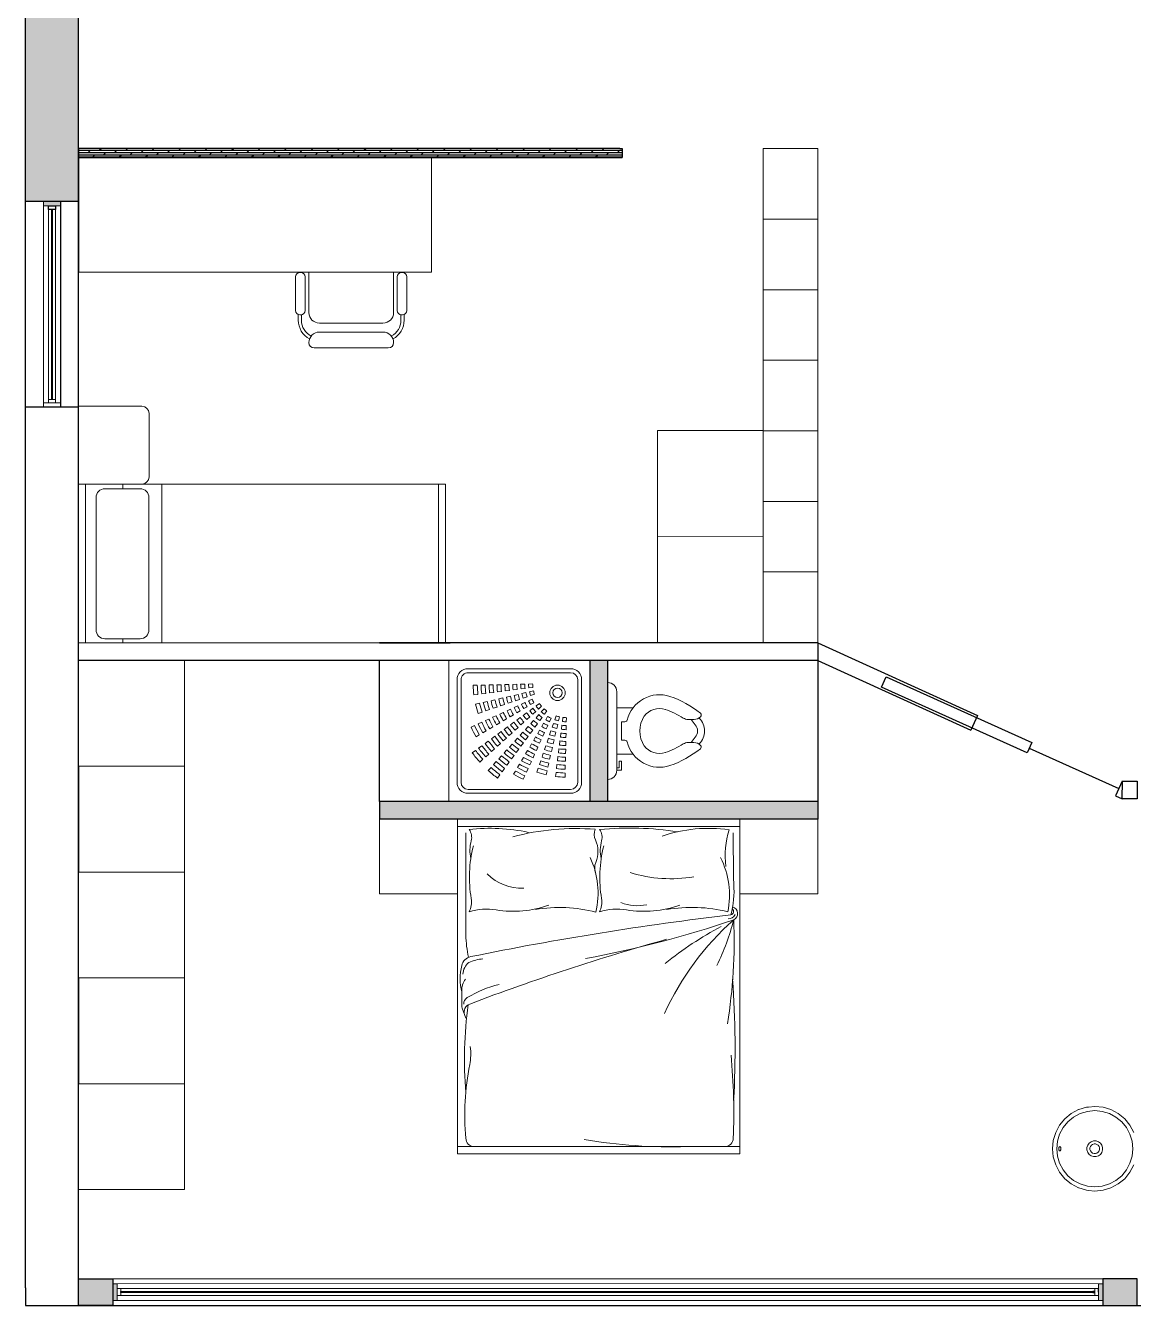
# Model space of a CAD drawing. Header units: inches. Extents: x 15 to 22798, y 21 to 21519.
# Drawn here: x 15056 to 15684, y 12073 to 12798 of the extents above; entities that cross this region are included whole.
import ezdxf

# ---------------------------------------------------------------- set-up
doc = ezdxf.new("R2010")
doc.units = ezdxf.units.IN
doc.header["$MEASUREMENT"] = 0
for name, color, linetype, lineweight in [('ARREDAMENTO', 8, 'Continuous', 13), ('ARREDI_attrezzature_furniture', 175, 'Continuous', 9), ('PORTE_finestre_doors_windows', 4, 'Continuous', 15)]:
    doc.layers.add(name, color=color, linetype=linetype, lineweight=lineweight)
doc.layers.add('INFISSI', color=4, linetype='Continuous')
doc.styles.add('ARCH', font='txt')
doc.styles.get("Standard").update_dxf_attribs({"font": 'Arial.ttf'})

# ---------------------------------------------------------------- blocks, each defined once
blk = doc.blocks.new('15PTOI06')
for p, q in [((8, 8.5), (8, -8.5)), ((11.5, 5), (8, 5)), ((9, 2), (9.765178, 2)), ((9, -2), (9, 2)), ((23.431562, 2.5), (24.727861, 2.5)), ((24.931034, 1.327586), (24.062054, 2.5)), ((9.765178, -2), (9, -2)), ((23.431562, -2.5), (24.690476, -2.5)), ((24.931034, -1.327586), (24.062054, -2.5)), ((11.5, -5), (8, -5)), ((8.5, -8), (8, -8)), ((9, -6.5), (8.5, -6.5)), ((8.5, -6.5), (8.5, -8)), ((9, -8.5), (9, -6.5)), ((8, -8.5), (9, -8.5))]:
    blk.add_line(p, q)
for centre, radius, start, end in [((6, 8.5), 2, 0, 90), ((17.25, 0.65), 7.210062, 71.816347, 166.116636), ((12, -13.75), 22.534695, 51.265418, 70.559965), ((19.118098, 0), 6.118098, 147.797266, 212.202734), ((17.25, 0.65), 4.210062, 71.816347, 142.891702), ((12, -13.75), 19.534695, 57.937508, 70.559965), ((23.431562, 4.5), 2, 237.937508, 270), ((24.727861, 4.5), 2, 270, 314.939898), ((23.166667, 0), 3.833333, 313.602819, 46.397181), ((25.787408, 3.438228), 0.5, 314.939898, 51.265418), ((9.765178, 2.5), 0.5, 270, 346.116636), ((23.666667, 0), 1.833333, 313.602819, 46.397181), ((9.765178, -2.5), 0.5, 13.883364, 90), ((17.25, -0.65), 7.210062, 193.883364, 288.183653), ((23.431562, -4.5), 2, 90, 122.062492), ((24.690476, -4.5), 2, 44.162471, 90), ((17.25, -0.65), 4.210062, 217.108298, 288.183653), ((12, 13.75), 19.534695, 289.440035, 302.062492), ((12, 13.75), 22.534695, 289.440035, 308.665009), ((25.766527, -3.454957), 0.5, 308.665009, 44.162471), ((6, -8.5), 2, 270, 0)]:
    blk.add_arc(centre, radius, start, end)
at = {"style": 'ARCH'}
for tag, p, flags in [('ITEM', (0, -19.5), 3), ('ROOM_NUMBER', (0, -28.5), 1)]:
    blk.add_attdef(tag, p, '', height=6, dxfattribs=dict(at, flags=flags))
blk = doc.blocks.new('lettone')
at = {"layer": 'ARREDAMENTO'}
for p, q in [((15256.32, 12305.96), (15256.32, 12348.31)), ((15300.55, 12348.31), (15300.55, 12158.66)), ((15460.55, 12348.31), (15460.55, 12158.66)), ((15504.79, 12305.96), (15504.79, 12348.31)), ((15460.55, 12344.26), (15300.55, 12344.26)), ((15305.26, 12282.57), (15305.26, 12340.5)), ((15300.55, 12305.96), (15256.32, 12305.96)), ((15460.55, 12305.96), (15504.79, 12305.96)), ((15302.91, 12242.78), (15302.91, 12252.02)), ((15303.2, 12241.15), (15305.26, 12235.56)), ((15460.55, 12162.71), (15300.55, 12162.71)), ((15460.55, 12158.66), (15300.55, 12158.66))]:
    blk.add_line(p, q, dxfattribs=at)
for centre, radius, start, end in [((15319.12, 12242.86), 100.3, 77.57525, 96.85864), ((15301.03, 12338.06), 7.52, 344.80123, 35.62124), ((15367.45, 12206.36), 136.67, 85.31803, 105.10752), ((15500.83, 12327.96), 48.57, 162.80093, 187.53892), ((15328.35, 12330.64), 20.79, 164.80123, 192.68804), ((15364.23, 12330.01), 15.91, 337.11917, 24.21227), ((15402.23, 12330.64), 20.79, 164.80123, 192.68804), ((16757.16, 12338.46), 1300.37, 179.91037, 181.1885), ((15379.48, 12315.37), 72.21, 165.74005, 189.62888), ((15332.14, 12306.39), 48.02, 347.01381, 24.88205), ((15453.37, 12315.37), 72.21, 165.74005, 189.62888), ((15406.87, 12305.15), 47.79, 348.71088, 26.66813), ((15386.33, 12320.68), 8.08, 157.11917, 200.98391), ((15336.99, 12336.85), 27.71, 224.99017, 272.17052), ((15421.57, 12392.5), 77.95, 252.7298, 279.56797), ((15408.76, 12307.31), 48.49, 344.14429, 4.94463), ((15296.37, 12301.27), 12.08, 333.03506, 9.62888), ((15317.08, 12264.53), 32.81, 80.60741, 107.64024), ((15332.17, 12355.69), 59.6, 260.60741, 289.64407), ((15358.38, 12216.73), 81.51, 75.40269, 99.67342), ((15370.25, 12301.27), 12.08, 333.03506, 9.62888), ((15390.97, 12264.53), 32.81, 80.60741, 107.64024), ((15402.36, 12323.4), 24.16, 247.61749, 282.85197), ((15406.2, 12357.54), 61.45, 260.74993, 289.3428), ((15433.36, 12214.67), 83.65, 75.89915, 99.85617), ((15455, 12295.99), 1.97, 281.8744, 50.60422), ((15455.36, 12294.8), 3.9, 296.06182, 73.69952), ((15664.49, 10521.66), 1784.7, 96.72799, 101.52297), ((15271.46, 12830.25), 570.01, 280.27204, 289.00313), ((15562.21, 12172.65), 158.53, 131.54675, 155.61673), ((15330.23, 12323.37), 130.83, 333.69042, 345.81061), ((15175.24, 12278.97), 282.09, 350.49059, 2.50593), ((15454.22, 12295.74), 3.89, 265.50112, 337.39481), ((15542.81, 12112.36), 198.22, 117.91437, 128.96241), ((15365.05, 12283.37), 59.79, 180.76871, 192.91096), ((15765.6, 11038.2), 1289.47, 105.59201, 110.81317), ((15309.31, 12263.93), 6.59, 101.61314, 167.11731), ((15316.3, 12247.07), 22.09, 93.536, 114.96614), ((15335.49, 12257.94), 33.45, 167.11731, 193.07135), ((15313.02, 12259.73), 9.53, 129.40159, 175.3151), ((15313.04, 12251.42), 10.15, 142.2698, 183.39831), ((15337.55, 12196.73), 59.44, 103.13487, 121.98877), ((14933.44, 12218.32), 524.41, 356.77702, 4.3028), ((15308.19, 12243.55), 4.18, 120.7024, 180.9899), ((15307.61, 12242.78), 4.71, 180, 200.2459), ((15307.61, 12242.78), 4.71, 180, 200.2459), ((15308.98, 12239.08), 4.71, 109.32758, 200.2459), ((15529.84, 12212.25), 225.38, 172.12353, 184.82472), ((15276.67, 12215.36), 31.38, 348.65747, 7.52533), ((15115.35, 12181.88), 341.74, 357.5735, 5.48735), ((15448.64, 12180.87), 144.01, 168.65747, 185.36104), ((15309.97, 12167.41), 4.71, 180, 270), ((15421.75, 12462.84), 300.26, 260.51685, 271.6934), ((15452.08, 12167.41), 4.71, 270, 360)]:
    blk.add_arc(centre, radius, start, end, dxfattribs=at)

msp = doc.modelspace()

# ---------------------------------------------------------------- hatches: boundary and pattern name
h = msp.add_hatch(color=256)
h.dxf.hatch_style = 1
h.paths.add_polyline_path([(15085.71, 13312.69), (15055.71, 13312.69), (15055.71, 13157.26), (15075.51, 13157.26), (15075.51, 13157.26), (15065.91, 13157.26), (15065.91, 13154.76), (15068.66, 13154.76), (15068.66, 13154.76), (15070.66, 13154.76), (15075.51, 13154.76), (15075.51, 13157.26), (15065.91, 13157.26), (15065.91, 13157.26), (15075.51, 13157.26), (15085.71, 13157.26)])
h.paths.add_polyline_path([(15083.15, 12616.31), (15083.15, 12616.31), (15083.15, 12616.31), (15083.15, 12616.31)], flags=9)
h = msp.add_hatch(color=256)
h.dxf.hatch_style = 1
h.paths.add_polyline_path([(15085.71, 12992.81), (15055.71, 12992.81), (15055.71, 12698.46), (15075.51, 12698.46), (15075.51, 12698.46), (15065.91, 12698.46), (15065.91, 12696.01), (15068.66, 12696.01), (15068.66, 12696.01), (15072.66, 12696.01), (15075.51, 12696.01), (15075.51, 12698.46), (15065.91, 12698.46), (15065.91, 12698.46), (15075.51, 12698.46), (15085.71, 12698.46), (15085.71, 12728.46)])
h = msp.add_hatch()
h.set_pattern_fill('DOLMIT', color=256, scale=5)
h.set_pattern_definition([(0, (0, 0), (0, 1.25), []), (45, (0, 0), (-2.5, 2.5), [1.76776695, -3.5355339])])
h.paths.add_polyline_path([(15393.77, 12728.46), (15392.6, 12728.46), (15085.71, 12728.46), (15085.71, 12723.46), (15393.77, 12723.46)])
h = msp.add_hatch(color=256)
h.dxf.hatch_style = 1
h.paths.add_polyline_path([(15385.55, 12438.31), (15375.55, 12438.31), (15375.55, 12358.31), (15385.55, 12358.31)])
h.paths.add_polyline_path([(15504.79, 12358.31), (15256.32, 12358.31), (15256.32, 12348.31), (15504.79, 12348.31)])
h.paths.add_polyline_path([(15685.71, 12087.69), (15666.23, 12087.69), (15666.23, 12075.39), (15666.23, 12075.39), (15666.23, 12084.99), (15663.73, 12084.99), (15663.73, 12082.24), (15663.73, 12082.24), (15663.73, 12080.24), (15663.73, 12075.39), (15666.23, 12075.39), (15666.23, 12084.99), (15666.23, 12084.99), (15666.23, 12075.39), (15666.23, 12072.69), (15685.71, 12072.69)])
h.paths.add_polyline_path([(15105.19, 12084.99), (15105.19, 12084.99), (15105.19, 12075.39), (15107.69, 12075.39), (15107.69, 12084.99), (15105.19, 12084.99), (15105.19, 12075.39), (15105.19, 12075.39), (15105.19, 12084.99), (15105.19, 12087.69), (15085.71, 12087.69), (15085.71, 12072.69), (15105.19, 12072.69)])
h.paths.add_polyline_path([(15083.15, 12616.31), (15083.15, 12616.31), (15083.15, 12616.31), (15083.15, 12616.31)], flags=9)

# ---------------------------------------------------------------- linework, layer by layer
for p, q in [((15055.71, 12102.69), (15055.71, 13312.69)), ((15055.71, 12102.69), (15055.71, 13312.69)), ((15085.71, 12072.69), (15085.71, 13312.69)), ((15085.71, 12072.69), (15085.71, 13312.69)), ((15392.6, 12728.46), (15085.71, 12728.46)), ((15085.71, 12728.46), (15085.71, 12698.46)), ((15085.71, 12728.46), (15085.71, 12723.46)), ((15392.6, 12728.46), (15393.77, 12728.46)), ((15393.77, 12728.46), (15393.77, 12723.46)), ((15085.71, 12723.46), (15393.77, 12723.46)), ((15085.71, 12698.46), (15085.71, 12658.46)), ((15504.79, 12448.31), (15256.32, 12448.31)), ((15256.32, 12448.31), (15296.32, 12448.31)), ((15396.32, 12448.31), (15296.32, 12448.31)), ((15473.77, 12448.31), (15413.77, 12448.31)), ((15504.79, 12448.31), (15504.79, 12348.31)), ((15504.79, 12448.31), (15595.24, 12407.12)), ((15504.79, 12438.31), (15085.71, 12438.31)), ((15256.32, 12358.31), (15256.32, 12438.31)), ((15375.55, 12438.31), (15375.55, 12358.31)), ((15385.55, 12438.31), (15385.55, 12358.31)), ((15504.79, 12438.31), (15591.47, 12398.84)), ((15595.24, 12407.12), (15591.47, 12398.84)), ((15085.71, 12378.31), (15085.71, 12318.31)), ((15677.15, 12369.83), (15673.37, 12361.54)), ((15677.15, 12369.83), (15677.07, 12359.86)), ((15504.79, 12358.31), (15256.32, 12358.31)), ((15256.32, 12358.31), (15256.32, 12348.31)), ((15673.37, 12361.54), (15677.15, 12359.86)), ((15504.79, 12348.31), (15256.32, 12348.31)), ((15477.12, 12348.31), (15283.68, 12348.31)), ((15085.71, 12258.31), (15085.71, 12198.31)), ((15085.71, 12258.31), (15085.71, 12198.31)), ((15055.71, 12082.69), (15055.71, 12102.69)), ((15055.71, 12082.69), (15055.71, 12102.69)), ((15055.71, 12082.69), (15055.71, 12072.69)), ((15055.71, 12082.69), (15055.71, 12072.69)), ((15055.71, 12072.69), (15715.71, 12072.69)), ((15055.71, 12072.69), (15085.71, 12072.69)), ((15055.71, 12072.69), (15085.71, 12072.69))]:
    msp.add_line(p, q)
at = {"color": 4}
for p, q in [((15085.71, 12698.46), (15055.71, 12698.46)), ((15085.71, 12581.81), (15055.71, 12581.81))]:
    msp.add_line(p, q, dxfattribs=at)
msp.add_lwpolyline([(15677.15, 12369.83), (15685.71, 12369.83), (15685.71, 12359.86), (15677.15, 12359.86)])
for points in [[(15085.71, 12087.69), (15105.19, 12087.69), (15105.19, 12072.69), (15085.71, 12072.69)], [(15085.71, 12087.69), (15105.19, 12087.69), (15105.19, 12072.69), (15085.71, 12072.69)], [(15685.71, 12087.69), (15666.23, 12087.69), (15666.23, 12072.69), (15685.71, 12072.69)], [(15685.71, 12087.69), (15666.23, 12087.69), (15666.23, 12072.69), (15685.71, 12072.69)]]:
    msp.add_lwpolyline(points, close=True)
at = {"layer": 'ARREDAMENTO'}
for p, q in [((15285.71, 12658.46), (15285.71, 12723.46)), ((15504.79, 12688.46), (15473.77, 12688.46)), ((15085.71, 12658.46), (15205.71, 12658.46)), ((15205.71, 12658.46), (15285.71, 12658.46)), ((15208.75, 12655.79), (15208.75, 12636.59)), ((15211.75, 12658.19), (15211.15, 12658.19)), ((15214.15, 12636.59), (15214.15, 12655.79)), ((15216.27, 12658.46), (15216.27, 12635.52)), ((15264.27, 12635.52), (15264.27, 12658.46)), ((15266.39, 12636.59), (15266.39, 12655.79)), ((15268.79, 12658.19), (15269.39, 12658.19)), ((15271.79, 12655.79), (15271.79, 12636.59)), ((15473.77, 12648.46), (15504.79, 12648.46)), ((15210.27, 12631.19), (15210.27, 12634.36)), ((15211.15, 12634.19), (15211.75, 12634.19)), ((15212.07, 12631.19), (15212.07, 12634.21)), ((15268.47, 12631.19), (15268.47, 12634.21)), ((15269.39, 12634.19), (15268.79, 12634.19)), ((15270.27, 12631.19), (15270.27, 12634.36)), ((15222.27, 12629.52), (15258.27, 12629.52)), ((15258.27, 12624.46), (15222.27, 12624.46)), ((15216.27, 12618.46), (15216.27, 12618.46)), ((15219.27, 12615.46), (15261.27, 12615.46)), ((15504.79, 12608.46), (15473.77, 12608.46)), ((15085.71, 12588.36), (15085.71, 12543.36)), ((15085.71, 12582.36), (15085.71, 12543.36)), ((15121.67, 12582.36), (15085.71, 12582.36)), ((15125.67, 12542.31), (15125.67, 12578.36)), ((15413.77, 12508.48), (15413.77, 12568.48)), ((15473.77, 12568.46), (15504.79, 12568.46)), ((15473.77, 12568.31), (15473.77, 12448.31)), ((15293.71, 12538.31), (15085.71, 12538.31)), ((15085.71, 12538.31), (15085.71, 12448.31)), ((15085.71, 12538.31), (15121.67, 12538.31)), ((15089.71, 12538.31), (15089.71, 12448.31)), ((15110.77, 12535.63), (15110.77, 12538.31)), ((15132.88, 12538.31), (15132.88, 12448.31)), ((15289.71, 12448.31), (15289.71, 12538.31)), ((15293.71, 12448.31), (15293.71, 12538.31)), ((15095.63, 12530.63), (15095.63, 12455.63)), ((15120.63, 12535.63), (15100.63, 12535.63)), ((15125.63, 12455.63), (15125.63, 12530.63)), ((15504.79, 12528.46), (15473.77, 12528.46)), ((15473.77, 12528.46), (15473.77, 12488.46)), ((15473.77, 12508.31), (15413.77, 12508.48)), ((15473.77, 12488.46), (15504.79, 12488.46)), ((15100.63, 12450.63), (15120.63, 12450.63)), ((15110.77, 12448.31), (15110.77, 12450.63)), ((15256.32, 12448.31), (15085.71, 12448.31)), ((15085.71, 12448.31), (15435.71, 12448.31)), ((15293.71, 12448.31), (15085.71, 12448.31)), ((15085.71, 12438.31), (15145.71, 12438.31)), ((15145.71, 12438.31), (15145.71, 12378.31)), ((15375.55, 12438.31), (15295.55, 12438.31)), ((15295.55, 12438.31), (15295.55, 12358.31)), ((15364.62, 12433.6), (15306.49, 12433.6)), ((15364.62, 12431.37), (15306.49, 12431.37)), ((15300.27, 12427.37), (15300.27, 12369.24)), ((15302.49, 12427.37), (15302.49, 12369.24)), ((15368.62, 12369.24), (15368.62, 12427.37)), ((15370.84, 12369.24), (15370.84, 12427.37)), ((15145.71, 12378.31), (15085.71, 12378.31)), ((15145.71, 12318.31), (15145.71, 12378.31)), ((15145.71, 12378.31), (15145.71, 12258.31)), ((15306.49, 12365.24), (15364.62, 12365.24)), ((15306.49, 12363.02), (15364.62, 12363.02)), ((15295.55, 12358.31), (15375.55, 12358.31)), ((15085.71, 12318.31), (15145.71, 12318.31)), ((15145.71, 12258.31), (15085.71, 12258.31)), ((15145.71, 12198.31), (15145.71, 12258.31)), ((15145.71, 12258.31), (15145.71, 12198.31)), ((15085.71, 12198.31), (15145.71, 12198.31)), ((15145.71, 12198.31), (15145.71, 12138.31)), ((15653.44, 12181.46), (15649.71, 12179.46)), ((15652.71, 12183.73), (15657.03, 12185.04)), ((15657.5, 12182.69), (15653.44, 12181.46)), ((15657.03, 12185.04), (15658.11, 12185.15)), ((15661.71, 12183.1), (15657.5, 12182.69)), ((15661.71, 12185.5), (15658.11, 12185.15)), ((15666.39, 12185.04), (15661.71, 12185.5)), ((15665.92, 12182.69), (15661.71, 12183.1)), ((15669.98, 12181.46), (15665.92, 12182.69)), ((15670.9, 12183.68), (15666.39, 12185.04)), ((15673.71, 12179.46), (15669.98, 12181.46)), ((15675.04, 12181.46), (15670.9, 12183.68)), ((15678.68, 12178.48), (15675.04, 12181.46)), ((15646.44, 12176.78), (15643.75, 12173.51)), ((15649.71, 12179.46), (15646.44, 12176.78)), ((15676.98, 12176.78), (15673.71, 12179.46)), ((15679.67, 12173.51), (15676.98, 12176.78)), ((15681.67, 12174.84), (15678.68, 12178.48)), ((15683.88, 12170.69), (15681.67, 12174.84)), ((15641.76, 12169.77), (15640.53, 12165.72)), ((15643.75, 12173.51), (15641.76, 12169.77)), ((15681.67, 12169.77), (15679.67, 12173.51)), ((15682.9, 12165.72), (15681.67, 12169.77)), ((15640.53, 12165.72), (15640.11, 12161.5)), ((15640.11, 12161.5), (15640.53, 12157.29)), ((15641.34, 12161.88), (15641.31, 12161.5)), ((15641.34, 12161.13), (15641.31, 12161.5)), ((15641.4, 12162.14), (15641.34, 12161.88)), ((15641.4, 12160.87), (15641.34, 12161.13)), ((15641.48, 12162.35), (15641.4, 12162.14)), ((15641.48, 12160.66), (15641.4, 12160.87)), ((15641.6, 12162.53), (15641.48, 12162.35)), ((15641.6, 12160.48), (15641.48, 12160.66)), ((15641.74, 12162.65), (15641.6, 12162.53)), ((15641.74, 12160.36), (15641.6, 12160.48)), ((15641.91, 12162.7), (15641.74, 12162.65)), ((15641.91, 12160.3), (15641.74, 12160.36)), ((15641.91, 12162.7), (15642.09, 12162.65)), ((15641.91, 12160.3), (15642.09, 12160.36)), ((15642.09, 12162.65), (15642.22, 12162.53)), ((15642.09, 12160.36), (15642.22, 12160.48)), ((15642.22, 12162.53), (15642.34, 12162.35)), ((15642.22, 12160.48), (15642.34, 12160.66)), ((15642.34, 12162.35), (15642.42, 12162.14)), ((15642.34, 12160.66), (15642.42, 12160.87)), ((15642.42, 12162.14), (15642.48, 12161.88)), ((15642.42, 12160.87), (15642.48, 12161.13)), ((15642.48, 12161.88), (15642.51, 12161.5)), ((15642.48, 12161.13), (15642.51, 12161.5)), ((15657.7, 12163.55), (15657.27, 12162.21)), ((15657.27, 12162.21), (15657.27, 12160.8)), ((15657.27, 12160.8), (15657.7, 12159.46)), ((15658.53, 12164.69), (15657.7, 12163.55)), ((15657.7, 12159.46), (15658.53, 12158.32)), ((15659.67, 12165.51), (15658.53, 12164.69)), ((15659.25, 12162.76), (15658.98, 12161.94)), ((15658.98, 12161.94), (15658.98, 12161.07)), ((15658.98, 12161.07), (15659.25, 12160.25)), ((15659.76, 12163.46), (15659.25, 12162.76)), ((15659.25, 12160.25), (15659.76, 12159.55)), ((15661.01, 12165.95), (15659.67, 12165.51)), ((15660.46, 12163.96), (15659.76, 12163.46)), ((15659.76, 12159.55), (15660.46, 12159.05)), ((15661.28, 12164.23), (15660.46, 12163.96)), ((15662.41, 12165.95), (15661.01, 12165.95)), ((15662.14, 12164.23), (15661.28, 12164.23)), ((15662.96, 12163.96), (15662.14, 12164.23)), ((15663.75, 12165.51), (15662.41, 12165.95)), ((15663.66, 12163.46), (15662.96, 12163.96)), ((15662.96, 12159.05), (15663.66, 12159.55)), ((15664.17, 12162.76), (15663.66, 12163.46)), ((15663.66, 12159.55), (15664.17, 12160.25)), ((15664.89, 12164.69), (15663.75, 12165.51)), ((15664.44, 12161.94), (15664.17, 12162.76)), ((15664.17, 12160.25), (15664.44, 12161.07)), ((15664.44, 12161.07), (15664.44, 12161.94)), ((15665.72, 12163.55), (15664.89, 12164.69)), ((15664.89, 12158.32), (15665.72, 12159.46)), ((15666.16, 12162.21), (15665.72, 12163.55)), ((15665.72, 12159.46), (15666.16, 12160.8)), ((15666.16, 12160.8), (15666.16, 12162.21)), ((15683.31, 12161.5), (15682.9, 12165.72)), ((15682.9, 12157.29), (15683.31, 12161.5)), ((15640.53, 12157.29), (15641.76, 12153.24)), ((15641.76, 12153.24), (15643.75, 12149.5)), ((15658.53, 12158.32), (15659.67, 12157.5)), ((15659.67, 12157.5), (15661.01, 12157.06)), ((15660.46, 12159.05), (15661.28, 12158.78)), ((15661.01, 12157.06), (15662.41, 12157.06)), ((15661.28, 12158.78), (15662.14, 12158.78)), ((15662.14, 12158.78), (15662.96, 12159.05)), ((15662.41, 12157.06), (15663.75, 12157.5)), ((15663.75, 12157.5), (15664.89, 12158.32)), ((15679.67, 12149.5), (15681.67, 12153.24)), ((15681.67, 12153.24), (15682.9, 12157.29)), ((15681.67, 12148.17), (15683.88, 12152.32)), ((15643.75, 12149.5), (15646.44, 12146.23)), ((15646.44, 12146.23), (15649.71, 12143.55)), ((15673.71, 12143.55), (15676.98, 12146.23)), ((15676.98, 12146.23), (15679.67, 12149.5)), ((15678.68, 12144.53), (15681.67, 12148.17)), ((15145.71, 12138.31), (15085.71, 12138.31)), ((15649.71, 12143.55), (15653.44, 12141.55)), ((15652.71, 12139.28), (15657.03, 12137.97)), ((15653.44, 12141.55), (15657.5, 12140.32)), ((15658.11, 12137.86), (15657.03, 12137.97)), ((15657.5, 12140.32), (15661.71, 12139.9)), ((15658.11, 12137.86), (15661.71, 12137.5)), ((15658.11, 12137.86), (15658.11, 12137.86)), ((15661.71, 12139.9), (15665.92, 12140.32)), ((15661.71, 12137.5), (15666.39, 12137.97)), ((15665.92, 12140.32), (15669.98, 12141.55)), ((15666.39, 12137.97), (15670.9, 12139.33)), ((15669.98, 12141.55), (15673.71, 12143.55)), ((15670.9, 12139.33), (15675.04, 12141.55)), ((15675.04, 12141.55), (15678.68, 12144.53))]:
    msp.add_line(p, q, dxfattribs=at)
for points in [[(15473.77, 12728.46), (15504.79, 12728.46), (15504.79, 12448.31), (15473.77, 12448.31)], [(15413.77, 12448.31), (15473.77, 12448.31), (15473.77, 12568.66), (15413.77, 12568.66)]]:
    msp.add_lwpolyline(points, close=True, dxfattribs=at)
for points in [[(15309.81, 12418.81, -0.025404), (15309.41, 12424.2), (15311.72, 12424.26, 0.025404), (15312.11, 12419.09)], [(15314.26, 12419.36, -0.025404), (15313.89, 12424.31), (15316.21, 12424.36, 0.025404), (15316.56, 12419.65)], [(15318.71, 12419.92, -0.025404), (15318.37, 12424.41), (15320.69, 12424.47, 0.025404), (15321.01, 12420.21)], [(15323.16, 12420.48, -0.025404), (15322.86, 12424.52), (15325.17, 12424.57, 0.025404), (15325.45, 12420.77)], [(15327.61, 12421.04, -0.025404), (15327.34, 12424.62), (15329.65, 12424.68, 0.025404), (15329.9, 12421.33)], [(15332.05, 12421.6, -0.025404), (15331.82, 12424.73), (15334.14, 12424.78, 0.025404), (15334.35, 12421.89)], [(15336.5, 12422.16, -0.025404), (15336.3, 12424.83), (15338.62, 12424.89, 0.025404), (15338.8, 12422.45)], [(15340.95, 12422.72, -0.025404), (15340.79, 12424.94), (15343.1, 12424.99, 0.025404), (15343.25, 12423.01)], [(15341.95, 12418.39, -0.025404), (15341.34, 12420.53), (15343.6, 12421.05, 0.025404), (15344.14, 12419.13)], [(15312.24, 12408.27, -0.025404), (15310.76, 12413.48), (15313.01, 12414, 0.025404), (15314.43, 12409.02)], [(15315.13, 12414.48), (15317.38, 12415, 0.025404), (15318.68, 12410.46), (15316.48, 12409.71, -0.025404)], [(15320.73, 12411.16, -0.025404), (15319.5, 12415.49), (15321.75, 12416.01, 0.025404), (15322.92, 12411.91)], [(15324.97, 12412.61, -0.025404), (15323.86, 12416.5), (15326.12, 12417.02, 0.025404), (15327.17, 12413.35)], [(15329.22, 12414.05, -0.025404), (15328.23, 12417.51), (15330.49, 12418.03, 0.025404), (15331.41, 12414.8)], [(15333.46, 12415.5, -0.025404), (15332.6, 12418.51), (15334.86, 12419.03, 0.025404), (15335.65, 12416.24)], [(15336.73, 12413.55), (15338.7, 12414.45, 0.025404), (15339.94, 12412.07), (15338.07, 12410.98, -0.025404)], [(15337.71, 12416.94, -0.025404), (15336.97, 12419.52), (15339.23, 12420.04, 0.025404), (15339.9, 12417.69)], [(15340.8, 12415.42), (15342.78, 12416.32, 0.025404), (15343.8, 12414.35), (15341.93, 12413.25, -0.025404)], [(15345.03, 12412.49), (15346.89, 12413.86, 0.025404), (15348.15, 12412.31), (15346.43, 12410.76, -0.025404)], [(15320.42, 12406.07), (15322.4, 12406.98, 0.025404), (15324.48, 12402.98), (15322.61, 12401.89, -0.025404)], [(15324.5, 12407.94), (15326.47, 12408.85, 0.025404), (15328.34, 12405.26), (15326.47, 12404.16, -0.025404)], [(15328.58, 12409.81), (15330.55, 12410.71, 0.025404), (15332.21, 12407.53), (15330.34, 12406.43, -0.025404)], [(15332.65, 12411.68), (15334.62, 12412.58, 0.025404), (15336.07, 12409.8), (15334.2, 12408.7, -0.025404)], [(15337.8, 12407.18), (15339.66, 12408.55, 0.025404), (15341.5, 12406.3), (15339.78, 12404.75, -0.025404)], [(15341.41, 12409.83), (15343.28, 12411.2, 0.025404), (15344.83, 12409.31), (15343.11, 12407.76, -0.025404)], [(15347.08, 12404.17), (15348.45, 12406.03, -0.025404), (15346.55, 12407.58), (15345, 12405.86, 0.025404)], [(15349.73, 12407.78), (15351.1, 12409.65, -0.025404), (15349.56, 12410.91), (15348.01, 12409.19, 0.025404)], [(15352.66, 12403.56), (15353.57, 12405.53, -0.025404), (15351.59, 12406.56), (15350.49, 12404.69, 0.025404)], [(15355.63, 12404.71, 0.025404), (15357.78, 12404.1), (15358.3, 12406.35, -0.025404), (15356.38, 12406.9)], [(15359.97, 12403.71, 0.025404), (15362.19, 12403.54), (15362.24, 12405.86, -0.025404), (15360.26, 12406)], [(15308.2, 12400.47), (15310.17, 12401.37, 0.025404), (15312.88, 12396.17), (15311.01, 12395.07, -0.025404)], [(15312.27, 12402.34), (15314.24, 12403.24, 0.025404), (15316.75, 12398.44), (15314.88, 12397.34, -0.025404)], [(15316.35, 12404.2), (15318.32, 12405.11, 0.025404), (15320.61, 12400.71), (15318.74, 12399.61, -0.025404)], [(15326.95, 12399.22), (15328.82, 12400.59, 0.025404), (15331.52, 12397.29), (15329.8, 12395.73, -0.025404)], [(15330.57, 12401.88), (15332.43, 12403.25, 0.025404), (15334.84, 12400.29), (15333.12, 12398.74, -0.025404)], [(15334.18, 12404.53), (15336.05, 12405.9, 0.025404), (15338.17, 12403.3), (15336.45, 12401.75, -0.025404)], [(15341.78, 12396.94), (15343.15, 12398.8, -0.025404), (15340.54, 12400.92), (15338.99, 12399.21, 0.025404)], [(15344.43, 12400.55), (15345.8, 12402.42, -0.025404), (15343.55, 12404.25), (15342, 12402.53, 0.025404)], [(15348.93, 12395.41), (15349.83, 12397.38, -0.025404), (15347.05, 12398.83), (15345.95, 12396.96, 0.025404)], [(15350.79, 12399.48), (15351.7, 12401.45, -0.025404), (15349.32, 12402.69), (15348.22, 12400.82, 0.025404)], [(15354.19, 12400.46, 0.025404), (15356.77, 12399.73), (15357.29, 12401.98, -0.025404), (15354.94, 12402.65)], [(15359.41, 12399.26, 0.025404), (15362.08, 12399.06), (15362.14, 12401.37, -0.025404), (15359.7, 12401.55)], [(15316.11, 12391.27), (15317.97, 12392.64, 0.025404), (15321.53, 12388.27), (15319.81, 12386.72, -0.025404)], [(15319.72, 12393.92), (15321.59, 12395.29, 0.025404), (15324.86, 12391.27), (15323.14, 12389.72, -0.025404)], [(15323.34, 12396.57), (15325.2, 12397.94, 0.025404), (15328.19, 12394.28), (15326.47, 12392.73, -0.025404)], [(15336.47, 12389.71), (15337.84, 12391.57, -0.025404), (15334.53, 12394.27), (15332.98, 12392.55, 0.025404)], [(15339.12, 12393.32), (15340.49, 12395.19, -0.025404), (15337.54, 12397.6), (15335.99, 12395.88, 0.025404)], [(15347.06, 12391.33), (15347.96, 12393.3, -0.025404), (15344.78, 12394.96), (15343.68, 12393.09, 0.025404)], [(15351.3, 12391.97, 0.025404), (15354.75, 12390.99), (15355.27, 12393.24, -0.025404), (15352.04, 12394.16)], [(15352.74, 12396.22, 0.025404), (15355.76, 12395.36), (15356.28, 12397.61, -0.025404), (15353.49, 12398.41)], [(15358.29, 12390.36, 0.025404), (15361.87, 12390.09), (15361.93, 12392.41, -0.025404), (15358.58, 12392.66)], [(15358.85, 12394.81, 0.025404), (15361.98, 12394.58), (15362.03, 12396.89, -0.025404), (15359.14, 12397.11)], [(15308.88, 12385.96), (15310.74, 12387.33, 0.025404), (15314.88, 12382.26), (15313.16, 12380.71, -0.025404)], [(15312.49, 12388.61), (15314.36, 12389.98, 0.025404), (15318.21, 12385.26), (15316.49, 12383.71, -0.025404)], [(15328.51, 12378.86), (15329.88, 12380.73, -0.025404), (15325.52, 12384.29), (15323.96, 12382.57, 0.025404)], [(15331.17, 12382.48), (15332.54, 12384.34, -0.025404), (15328.52, 12387.61), (15326.97, 12385.9, 0.025404)], [(15333.82, 12386.09), (15335.19, 12387.96, -0.025404), (15331.53, 12390.94), (15329.98, 12389.22, 0.025404)], [(15343.32, 12383.18), (15344.22, 12385.15, -0.025404), (15340.23, 12387.23), (15339.13, 12385.36, 0.025404)], [(15345.19, 12387.25), (15346.09, 12389.22, -0.025404), (15342.5, 12391.1), (15341.41, 12389.23, 0.025404)], [(15348.41, 12383.48, 0.025404), (15352.74, 12382.25), (15353.26, 12384.51, -0.025404), (15349.15, 12385.67)], [(15349.85, 12387.73, 0.025404), (15353.75, 12386.62), (15354.27, 12388.87, -0.025404), (15350.6, 12389.92)], [(15357.73, 12385.91, 0.025404), (15361.77, 12385.61), (15361.82, 12387.93, -0.025404), (15358.02, 12388.21)], [(15323.21, 12371.63), (15324.58, 12373.5, -0.025404), (15319.51, 12377.63), (15317.95, 12375.91, 0.025404)], [(15325.86, 12375.24), (15327.23, 12377.11, -0.025404), (15322.51, 12380.96), (15320.96, 12379.24, 0.025404)], [(15339.58, 12375.02), (15340.49, 12377, -0.025404), (15335.69, 12379.5), (15334.59, 12377.63, 0.025404)], [(15341.45, 12379.1), (15342.36, 12381.07, -0.025404), (15337.96, 12383.36), (15336.86, 12381.49, 0.025404)], [(15345.52, 12374.99, 0.025404), (15350.72, 12373.51), (15351.24, 12375.77, -0.025404), (15346.26, 12377.18)], [(15351.73, 12377.88), (15352.25, 12380.14, -0.025404), (15347.71, 12381.43), (15346.96, 12379.24, 0.025404)], [(15356.61, 12377.01, 0.025404), (15361.56, 12376.65), (15361.61, 12378.96, -0.025404), (15356.9, 12379.31)], [(15357.17, 12381.46, 0.025404), (15361.66, 12381.13), (15361.72, 12383.44, -0.025404), (15357.46, 12383.76)], [(15337.72, 12370.95), (15338.62, 12372.92, -0.025404), (15333.42, 12375.63), (15332.32, 12373.76, 0.025404)], [(15356.05, 12372.56, 0.025404), (15361.45, 12372.16), (15361.51, 12374.48, -0.025404), (15356.34, 12374.86)]]:
    msp.add_lwpolyline(points, format="xyb", close=True, dxfattribs=at)
msp.add_lwpolyline([(15652.71, 12183.73), (15652.53, 12183.68), (15648.38, 12181.46), (15644.74, 12178.48), (15641.76, 12174.84), (15639.54, 12170.69), (15638.17, 12166.19), (15637.71, 12161.5), (15638.17, 12156.82), (15639.54, 12152.32), (15641.76, 12148.17), (15644.74, 12144.53), (15648.38, 12141.55), (15652.53, 12139.33), (15652.71, 12139.28)], dxfattribs=at)
for radius in [4.36, 2.67]:
    msp.add_circle((15357.2, 12419.96), radius, dxfattribs=at)
for centre, radius, start, end in [((15211.15, 12655.79), 2.4, 90, 180), ((15211.75, 12655.79), 2.4, 0, 90), ((15268.79, 12655.79), 2.4, 90, 180), ((15269.39, 12655.79), 2.4, 0, 90), ((15211.15, 12636.59), 2.4, 180, 270), ((15222.27, 12631.19), 12, 180, 242.11939), ((15211.75, 12636.59), 2.4, 270, 0), ((15222.27, 12631.19), 10.2, 180, 242.38051), ((15222.27, 12635.52), 6, 180, 270), ((15258.27, 12635.52), 6, 270, 0), ((15258.27, 12631.19), 10.2, 297.61949, 0), ((15258.27, 12631.19), 12, 297.88061, 0), ((15268.79, 12636.59), 2.4, 180, 270), ((15269.39, 12636.59), 2.4, 270, 0), ((15222.27, 12618.46), 6, 90, 180), ((15258.27, 12618.46), 6, 0, 90), ((15219.27, 12618.46), 3, 180, 270), ((15261.27, 12618.46), 3, 270, 360), ((15121.67, 12578.36), 4, 0, 90), ((15121.67, 12542.31), 4, 270, 0), ((15100.63, 12530.63), 5, 90, 180), ((15120.63, 12530.63), 5, 0, 90), ((15100.63, 12455.63), 5, 180, 270), ((15120.63, 12455.63), 5, 270, 0), ((15306.49, 12427.37), 6.22, 89.99971, 180), ((15306.49, 12427.37), 4, 89.99971, 180), ((15364.62, 12427.37), 6.22, 0, 89.99971), ((15364.62, 12427.37), 4, 0, 89.99971), ((15306.49, 12369.24), 6.22, 180, 270), ((15306.49, 12369.24), 4, 180, 270), ((15364.62, 12369.24), 4, 270, 0), ((15364.62, 12369.24), 6.22, 270, 0), ((15385.8, 12339.71), 7.75, 158.28762, 204.21227), ((15398.28, 12169.26), 174.03, 81.05865, 95.69054), ((15374.92, 12338.06), 7.52, 344.80123, 35.62124), ((15443.04, 12261.36), 81.77, 81.98537, 108.97076)]:
    msp.add_arc(centre, radius, start, end, dxfattribs=at)
at = {"layer": 'INFISSI'}
for p, q in [((15075.51, 12698.46), (15075.51, 12581.81)), ((15070.41, 12662.31), (15070.41, 12661.13)), ((15070.91, 12661.13), (15070.91, 12662.31)), ((15070.91, 12586.31), (15070.41, 12586.31)), ((15624.54, 12388.57), (15675.26, 12365.68)), ((15109.69, 12079.99), (15109.69, 12080.49)), ((15661.73, 12080.49), (15660.55, 12080.49)), ((15660.55, 12079.99), (15661.73, 12079.99)), ((15661.73, 12080.24), (15661.73, 12080.49)), ((15663.73, 12080.24), (15663.73, 12082.24)), ((15105.19, 12072.69), (15666.23, 12072.69))]:
    msp.add_line(p, q, dxfattribs=at)
at = {"layer": 'INFISSI', "color": 4, "lineweight": 0}
for p, q in [((15065.91, 12581.81), (15065.91, 12696.01)), ((15068.66, 12586.31), (15068.66, 12694.01)), ((15070.41, 12586.31), (15070.41, 12694.01)), ((15070.91, 12694.01), (15070.91, 12586.31)), ((15072.66, 12694.01), (15072.66, 12586.31)), ((15068.66, 12584.31), (15068.66, 12586.31)), ((15068.66, 12586.31), (15072.66, 12586.31)), ((15072.66, 12586.31), (15072.66, 12584.31)), ((15105.19, 12084.99), (15666.23, 12085.02)), ((15107.69, 12082.24), (15109.69, 12082.24)), ((15109.69, 12082.24), (15663.73, 12082.26)), ((15109.69, 12082.24), (15109.69, 12078.24)), ((15109.69, 12080.49), (15661.73, 12080.49)), ((15661.73, 12079.99), (15109.69, 12079.99)), ((15663.73, 12082.24), (15661.73, 12082.24)), ((15661.73, 12082.24), (15661.73, 12078.24)), ((15661.73, 12082.24), (15661.73, 12078.24)), ((15105.19, 12075.39), (15663.73, 12075.42)), ((15109.69, 12078.24), (15107.69, 12078.24)), ((15662.73, 12078.24), (15109.69, 12078.24)), ((15661.73, 12078.24), (15663.73, 12078.24))]:
    msp.add_line(p, q, dxfattribs=at)
for points in [[(15065.91, 12696.01), (15065.91, 12698.46), (15075.51, 12698.46), (15075.51, 12696.01)], [(15065.91, 12581.81), (15065.91, 12584.31), (15075.51, 12584.31), (15075.51, 12581.81)], [(15105.19, 12084.99), (15107.69, 12084.99), (15107.69, 12075.39), (15105.19, 12075.39)], [(15663.73, 12084.99), (15666.23, 12084.99), (15666.23, 12075.39), (15663.73, 12075.39)]]:
    msp.add_lwpolyline(points, close=True, dxfattribs=at)
at = {"layer": 'INFISSI'}
for points in [[(15068.66, 12696.01), (15072.66, 12696.01), (15072.66, 12694.01), (15068.66, 12694.01)], [(15623.33, 12385.88), (15540.82, 12423.11), (15543.5, 12429.04), (15626.01, 12391.82)]]:
    msp.add_lwpolyline(points, close=True, dxfattribs=at)
at = {"layer": 'PORTE_finestre_doors_windows'}
msp.add_line((15105.19, 12087.69), (15666.23, 12087.69), dxfattribs=at)
msp.add_line((15105.19, 12087.69), (15666.23, 12087.69), dxfattribs=at)

# ---------------------------------------------------------------- block references
msp.add_blockref('lettone', (0, 0))
at = {"layer": 'ARREDAMENTO', "xscale": 2.619047619047628, "yscale": 2.619047619047628, "zscale": 2.619047619047628}
msp.add_blockref('15PTOI06', (15369.84, 12398.31), dxfattribs=at)

# ---------------------------------------------------------------- texts
at = {"layer": 'ARREDI_attrezzature_furniture', "flags": 9}
msp.add_attdef('COPYRIGHT', (15083.15, 12616.31), 'Copyright progeSOFT - All rights reserved. This library is protected by international copyright laws.', height=0.000136, dxfattribs=at)

doc.saveas('drawing.dxf')
